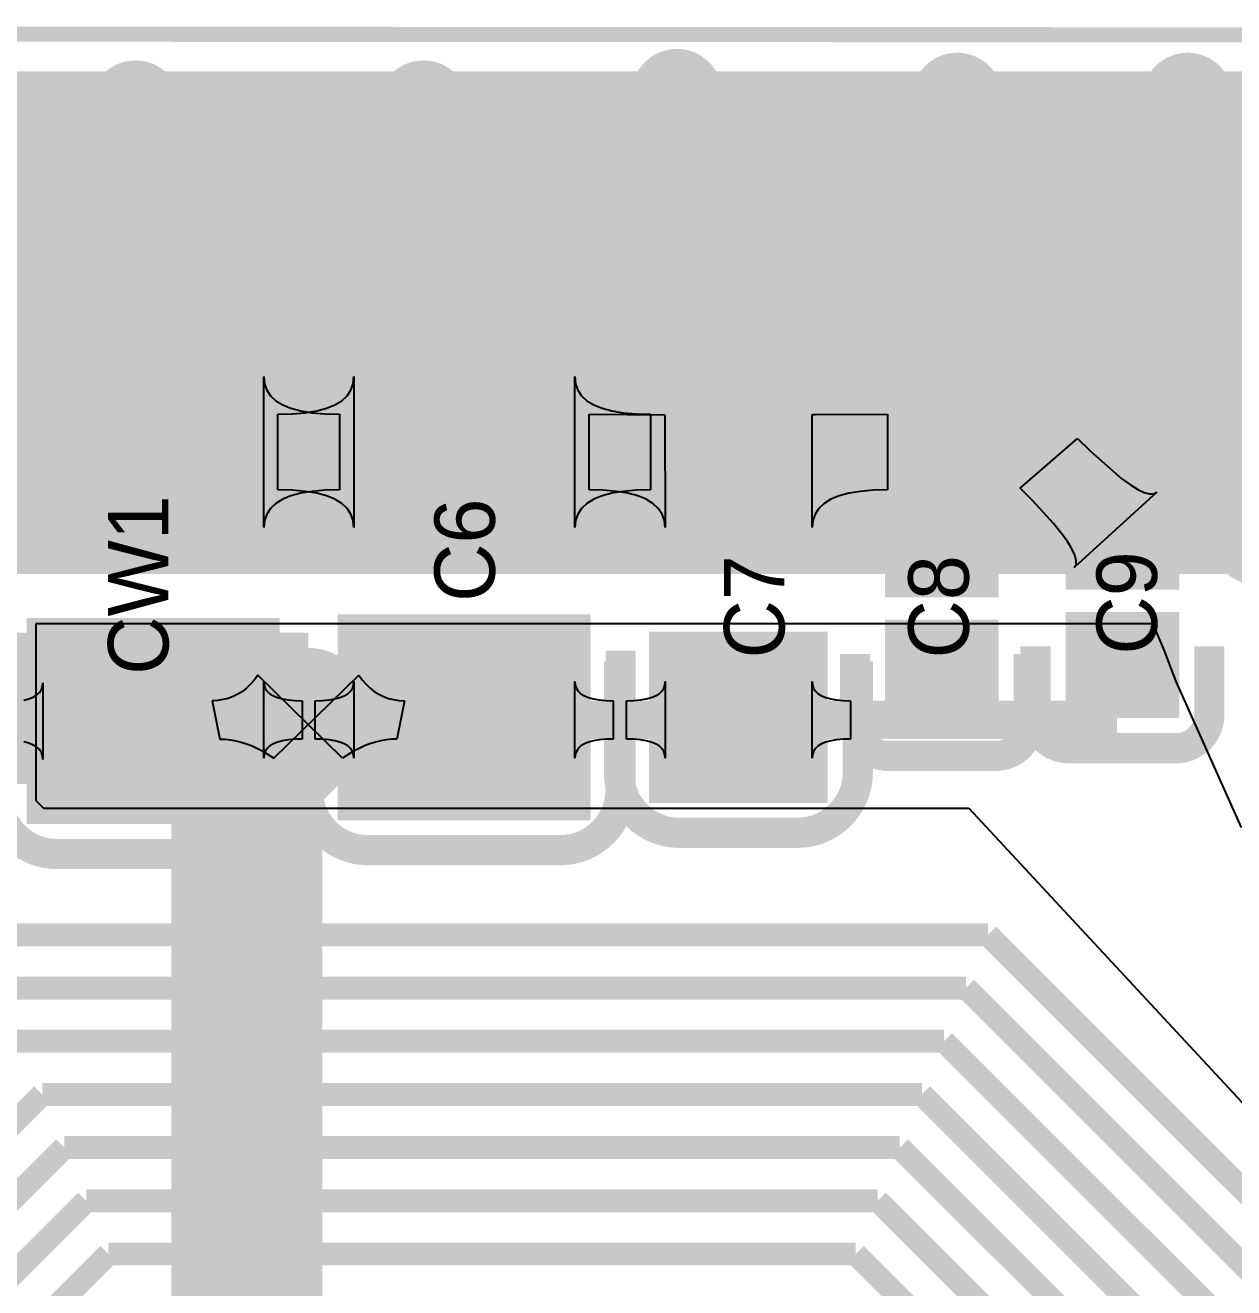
# Model space of a CAD drawing. Extents: x 53.3 to 135, y 28 to 125.4.
# Drawn here: x 94.09 to 102.08, y 96.47 to 104.83 of the extents above; entities that cross this region are included whole.
import ezdxf

# ---------------------------------------------------------------- set-up
doc = ezdxf.new("R2010")
doc.units = 0
doc.header["$MEASUREMENT"] = 0
for name, color, linetype in [('BOTTOMLAYER', 5, 'CONTINUOUS'), ('MULTILAYER', 9, 'CONTINUOUS'), ('TOPLAYER', 1, 'CONTINUOUS'), ('TOPOVERLAY', 2, 'CONTINUOUS'), ('TOPPASTE', 8, 'CONTINUOUS'), ('TOPSOLDER', 216, 'CONTINUOUS')]:
    doc.layers.add(name, color=color, linetype=linetype)

msp = doc.modelspace()

# ---------------------------------------------------------------- linework, layer by layer
at = {"layer": 'BOTTOMLAYER'}
for points, const_width in [([(98.2496, 104.3686, 1), (98.5496, 104.3686, 1)], 0.299999), ([(100.1038, 104.3432, 1), (100.4038, 104.3432, 1)], 0.299999), ([(101.6278, 104.3432, 1), (101.9278, 104.3432, 1)], 0.299999), ([(94.6682, 104.2924, 1), (94.9682, 104.2924, 1)], 0.299999), ([(96.5732, 104.2924, 1), (96.8732, 104.2924, 1)], 0.299999), ([(94.0586, 103.2256, 1), (94.3586, 103.2256, 1)], 0.299999), ([(95.8366, 103.251, 1), (96.1366, 103.251, 1)], 0.299999), ([(97.4622, 103.2256, 1), (97.7622, 103.2256, 1)], 0.299999), ([(99.0116, 103.2764, 1), (99.3116, 103.2764, 1)], 0.299999), ([(100.307, 103.2002, 1), (100.607, 103.2002, 1)], 0.299999), ([(101.5516, 103.1494, 1), (101.8516, 103.1494, 1)], 0.299999), ([(101.45, 102.2096, 1), (101.75, 102.2096, 1)], 0.299999), ([(95.760002, 102.0572, 1), (96.009998, 102.0572, 1)], 0.249999), ([(97.893602, 102.000604, 1), (98.143598, 102.000604, 1)], 0.249999), ([(99.519202, 101.9556, 1), (99.769198, 101.9556, 1)], 0.249999), ([(100.941602, 101.7778, 1), (101.191598, 101.7778, 1)], 0.249999), ([(102.085, 101.4222, 1), (102.385, 101.4222, 1)], 0.299999), ([(95.7612, 100.3046, 1), (96.1612, 100.3046, 1)], 0.399999)]:
    msp.add_lwpolyline(points, format="xyb", close=True, dxfattribs=dict(at, const_width=const_width))
at = {"layer": 'BOTTOMLAYER', "const_width": 1.000001}
for points in [[(90.456197, 100.3046), (95.9612, 100.3046)], [(95.5548, 99.8982), (95.9612, 100.3046)], [(95.5548, 89.1286), (95.5548, 99.8982)]]:
    msp.add_lwpolyline(points, dxfattribs=at)
at = {"layer": 'MULTILAYER'}
for points, const_width in [([(98.2496, 104.3686, 1), (98.5496, 104.3686, 1)], 0.299999), ([(100.1038, 104.3432, 1), (100.4038, 104.3432, 1)], 0.299999), ([(101.6278, 104.3432, 1), (101.9278, 104.3432, 1)], 0.299999), ([(94.6682, 104.2924, 1), (94.9682, 104.2924, 1)], 0.299999), ([(96.5732, 104.2924, 1), (96.8732, 104.2924, 1)], 0.299999), ([(94.0586, 103.2256, 1), (94.3586, 103.2256, 1)], 0.299999), ([(95.8366, 103.251, 1), (96.1366, 103.251, 1)], 0.299999), ([(97.4622, 103.2256, 1), (97.7622, 103.2256, 1)], 0.299999), ([(99.0116, 103.2764, 1), (99.3116, 103.2764, 1)], 0.299999), ([(100.307, 103.2002, 1), (100.607, 103.2002, 1)], 0.299999), ([(101.5516, 103.1494, 1), (101.8516, 103.1494, 1)], 0.299999), ([(101.45, 102.2096, 1), (101.75, 102.2096, 1)], 0.299999), ([(95.760002, 102.0572, 1), (96.009998, 102.0572, 1)], 0.249999), ([(97.893602, 102.000604, 1), (98.143598, 102.000604, 1)], 0.249999), ([(99.519202, 101.9556, 1), (99.769198, 101.9556, 1)], 0.249999), ([(100.941602, 101.7778, 1), (101.191598, 101.7778, 1)], 0.249999), ([(102.085, 101.4222, 1), (102.385, 101.4222, 1)], 0.299999), ([(95.7612, 100.3046, 1), (96.1612, 100.3046, 1)], 0.399999)]:
    msp.add_lwpolyline(points, format="xyb", close=True, dxfattribs=dict(at, const_width=const_width))
at = {"layer": 'TOPLAYER'}
for p, q in [((95.66655, 101.500605), (95.66655, 102.500603)), ((95.66655, 102.500603), (95.671551, 102.453102)), ((95.671551, 102.453102), (95.68655, 102.410603)), ((96.242972, 102.410603), (96.258065, 102.453102)), ((96.258065, 102.453102), (96.263094, 102.500603)), ((96.263094, 102.500603), (96.263094, 101.500605)), ((97.72395, 101.500605), (97.72395, 102.500603)), ((97.72395, 102.500603), (97.728951, 102.453102)), ((97.728951, 102.453102), (97.74395, 102.410603)), ((95.68655, 102.410603), (95.711548, 102.373102)), ((95.711548, 102.373102), (95.74655, 102.340603)), ((96.182607, 102.340603), (96.217821, 102.373102)), ((96.217821, 102.373102), (96.242972, 102.410603)), ((97.74395, 102.410603), (97.768948, 102.373102)), ((97.768948, 102.373102), (97.80395, 102.340603)), ((95.74655, 102.340603), (95.791548, 102.313102)), ((95.791548, 102.313102), (95.846549, 102.290603)), ((95.846549, 102.290603), (95.911548, 102.273103)), ((95.855627, 102.253103), (95.941144, 102.260603)), ((95.911548, 102.273103), (95.986549, 102.260603)), ((95.941144, 102.260603), (96.016602, 102.273103)), ((95.986549, 102.260603), (96.071548, 102.253103)), ((96.016602, 102.273103), (96.081997, 102.290603)), ((96.081997, 102.290603), (96.137334, 102.313102)), ((96.137334, 102.313102), (96.182607, 102.340603)), ((97.80395, 102.340603), (97.848948, 102.313102)), ((97.848948, 102.313102), (97.903949, 102.290603)), ((97.903949, 102.290603), (97.968948, 102.273103)), ((97.968948, 102.273103), (98.043949, 102.260603)), ((98.043949, 102.260603), (98.128948, 102.253103)), ((95.760047, 102.250603), (95.855627, 102.253103)), ((95.760047, 101.750604), (95.760047, 102.250603)), ((96.071548, 102.253103), (96.166549, 102.250603)), ((96.166549, 102.250603), (96.166549, 101.750604)), ((97.81905, 101.750604), (97.81905, 102.250603)), ((97.81905, 102.250603), (98.319049, 102.247756)), ((98.128948, 102.253103), (98.223949, 102.250603)), ((98.223949, 102.250603), (98.223949, 101.750604)), ((98.319049, 102.247756), (98.322097, 101.500605)), ((99.292951, 102.247756), (99.297952, 102.248297)), ((99.292951, 101.500605), (99.292951, 102.247756)), ((99.297952, 102.248297), (99.312951, 102.248782)), ((99.312951, 102.248782), (99.79295, 102.250603)), ((99.79295, 102.250603), (99.79295, 101.750604)), ((100.670492, 101.762753), (101.049046, 102.091305)), ((101.049046, 102.091305), (101.132983, 102.009059)), ((101.132983, 102.009059), (101.34297, 101.824437)), ((100.754193, 101.677361), (100.670492, 101.762753)), ((101.34297, 101.824437), (101.399025, 101.783601)), ((101.399025, 101.783601), (101.448111, 101.753116)), ((95.791548, 101.688105), (95.74655, 101.660604)), ((95.855627, 101.748105), (95.760047, 101.750604)), ((95.846549, 101.710604), (95.791548, 101.688105)), ((95.911548, 101.728105), (95.846549, 101.710604)), ((95.941144, 101.740604), (95.855627, 101.748105)), ((95.986549, 101.740604), (95.911548, 101.728105)), ((96.016602, 101.728105), (95.941144, 101.740604)), ((96.07155, 101.748105), (95.986549, 101.740604)), ((96.081997, 101.710604), (96.016602, 101.728105)), ((96.166549, 101.750604), (96.07155, 101.748105)), ((96.137334, 101.688105), (96.081997, 101.710604)), ((96.182607, 101.660604), (96.137334, 101.688105)), ((97.848948, 101.688105), (97.80395, 101.660604)), ((97.914445, 101.748105), (97.81905, 101.750604)), ((97.903949, 101.710604), (97.848948, 101.688105)), ((97.968948, 101.728105), (97.903949, 101.710604)), ((97.999822, 101.740604), (97.914445, 101.748105)), ((98.043949, 101.740604), (97.968948, 101.728105)), ((98.075176, 101.728105), (97.999822, 101.740604)), ((98.12895, 101.748105), (98.043949, 101.740604)), ((98.14051, 101.710604), (98.075176, 101.728105)), ((98.223949, 101.750604), (98.12895, 101.748105)), ((98.195826, 101.688105), (98.14051, 101.710604)), ((98.241119, 101.660604), (98.195826, 101.688105)), ((99.417952, 101.688105), (99.372951, 101.660604)), ((99.472951, 101.710604), (99.417952, 101.688105)), ((99.537952, 101.728105), (99.472951, 101.710604)), ((99.61295, 101.740604), (99.537952, 101.728105)), ((99.697951, 101.748105), (99.61295, 101.740604)), ((99.79295, 101.750604), (99.697951, 101.748105)), ((100.88957, 101.528456), (100.754193, 101.677361)), ((101.57475, 101.734704), (101.027093, 101.237049)), ((101.448111, 101.753116), (101.490226, 101.732984)), ((101.490226, 101.732984), (101.52537, 101.723205)), ((101.52537, 101.723205), (101.553546, 101.723779)), ((101.553546, 101.723779), (101.57475, 101.734704)), ((95.68655, 101.590605), (95.671549, 101.548105)), ((95.711548, 101.628105), (95.68655, 101.590605)), ((95.74655, 101.660604), (95.711548, 101.628105)), ((96.217821, 101.628105), (96.182607, 101.660604)), ((96.242972, 101.590605), (96.217821, 101.628105)), ((96.258065, 101.548105), (96.242972, 101.590605)), ((97.74395, 101.590605), (97.728949, 101.548105)), ((97.768948, 101.628105), (97.74395, 101.590605)), ((97.80395, 101.660604), (97.768948, 101.628105)), ((98.276395, 101.628105), (98.241119, 101.660604)), ((98.30165, 101.590605), (98.276395, 101.628105)), ((98.316882, 101.548105), (98.30165, 101.590605)), ((99.312951, 101.590605), (99.297952, 101.548105)), ((99.337952, 101.628105), (99.312951, 101.590605)), ((99.372951, 101.660604), (99.337952, 101.628105)), ((95.671549, 101.548105), (95.66655, 101.500605)), ((96.263094, 101.500605), (96.258065, 101.548105)), ((97.728949, 101.548105), (97.72395, 101.500605)), ((98.322097, 101.500605), (98.316882, 101.548105)), ((99.297952, 101.548105), (99.292951, 101.500605)), ((100.941243, 101.464946), (100.88957, 101.528456)), ((100.982242, 101.408728), (100.941243, 101.464946)), ((101.012564, 101.359805), (100.982242, 101.408728)), ((101.032208, 101.318174), (101.012564, 101.359805)), ((101.027093, 101.237049), (101.039475, 101.256798)), ((101.04118, 101.283839), (101.032208, 101.318174)), ((101.039475, 101.256798), (101.04118, 101.283839)), ((94.1578, 100.8634), (94.1578, 99.695)), ((101.5492, 100.8634), (94.1578, 100.8634)), ((101.6254, 100.6856), (101.5492, 100.8634)), ((101.7016, 100.4824), (101.6254, 100.6856)), ((95.627434, 100.525054), (95.604233, 100.492822)), ((96.188286, 99.975309), (95.627434, 100.525054)), ((95.734114, 99.975309), (96.294966, 100.525054)), ((96.294966, 100.525054), (96.318167, 100.492822)), ((94.18256, 100.409832), (94.195412, 100.428882)), ((94.195412, 100.428882), (94.203124, 100.450472)), ((94.203124, 100.450472), (94.205694, 100.474602)), ((94.205694, 100.474602), (94.205694, 99.966602)), ((95.553101, 100.438532), (95.525166, 100.416477)), ((95.579456, 100.46398), (95.553101, 100.438532)), ((95.604233, 100.492822), (95.579456, 100.46398)), ((95.66655, 99.9744), (95.66655, 100.4824)), ((95.66655, 100.4824), (95.66909, 100.45827)), ((95.66909, 100.45827), (95.67671, 100.43668)), ((95.67671, 100.43668), (95.68941, 100.41763)), ((96.23996, 100.41763), (96.252812, 100.43668)), ((96.252812, 100.43668), (96.260524, 100.45827)), ((96.260524, 100.45827), (96.263094, 100.4824)), ((96.263094, 100.4824), (96.263094, 99.9744)), ((96.318167, 100.492822), (96.342944, 100.46398)), ((96.342944, 100.46398), (96.369299, 100.438532)), ((96.369299, 100.438532), (96.397234, 100.416477)), ((97.72395, 99.9744), (97.72395, 100.4824)), ((97.72395, 100.4824), (97.72649, 100.45827)), ((97.72649, 100.45827), (97.73411, 100.43668)), ((97.73411, 100.43668), (97.74681, 100.41763)), ((98.298963, 100.41763), (98.311815, 100.43668)), ((98.311815, 100.43668), (98.319526, 100.45827)), ((98.319526, 100.45827), (98.322097, 100.4824)), ((98.322097, 100.4824), (98.322097, 99.9744)), ((99.292951, 99.9744), (99.292951, 100.4824)), ((99.292951, 100.4824), (99.295491, 100.45827)), ((99.295491, 100.45827), (99.303111, 100.43668)), ((99.303111, 100.43668), (99.315811, 100.41763)), ((102.1334, 99.5172), (101.7016, 100.4824)), ((94.079741, 100.359032), (94.113157, 100.367922)), ((94.113157, 100.367922), (94.141432, 100.379352)), ((94.141432, 100.379352), (94.164567, 100.393322)), ((94.164567, 100.393322), (94.18256, 100.409832)), ((95.361836, 100.357097), (95.324437, 100.3554)), ((95.324437, 100.3554), (95.376657, 100.1014)), ((95.397658, 100.362187), (95.361836, 100.357097)), ((95.431902, 100.370668), (95.397658, 100.362187)), ((95.464566, 100.382545), (95.431902, 100.370668)), ((95.495656, 100.397813), (95.464566, 100.382545)), ((95.525166, 100.416477), (95.495656, 100.397813)), ((95.68941, 100.41763), (95.70719, 100.40112)), ((95.70719, 100.40112), (95.73005, 100.38715)), ((95.73005, 100.38715), (95.75799, 100.37572)), ((95.75799, 100.37572), (95.79101, 100.36683)), ((95.79101, 100.36683), (95.82911, 100.36048)), ((95.82911, 100.36048), (95.87229, 100.35667)), ((95.87229, 100.35667), (95.92055, 100.3554)), ((95.92055, 100.3554), (95.92055, 100.1014)), ((96.006046, 100.3554), (96.054885, 100.35667)), ((96.006046, 100.1014), (96.006046, 100.3554)), ((96.054885, 100.35667), (96.098584, 100.36048)), ((96.098584, 100.36048), (96.137141, 100.36683)), ((96.137141, 100.36683), (96.170557, 100.37572)), ((96.170557, 100.37572), (96.198832, 100.38715)), ((96.198832, 100.38715), (96.221967, 100.40112)), ((96.221967, 100.40112), (96.23996, 100.41763)), ((96.397234, 100.416477), (96.426744, 100.397813)), ((96.426744, 100.397813), (96.457833, 100.382545)), ((96.457833, 100.382545), (96.490498, 100.370668)), ((96.490498, 100.370668), (96.524742, 100.362187)), ((96.524742, 100.362187), (96.560564, 100.357097)), ((96.597963, 100.3554), (96.545743, 100.1014)), ((96.560564, 100.357097), (96.597963, 100.3554)), ((97.74681, 100.41763), (97.76459, 100.40112)), ((97.76459, 100.40112), (97.78745, 100.38715)), ((97.78745, 100.38715), (97.81539, 100.37572)), ((97.81539, 100.37572), (97.84841, 100.36683)), ((97.84841, 100.36683), (97.88651, 100.36048)), ((97.88651, 100.36048), (97.92969, 100.35667)), ((97.92969, 100.35667), (97.97795, 100.3554)), ((97.97795, 100.3554), (97.97795, 100.1014)), ((98.065049, 100.3554), (98.113888, 100.35667)), ((98.065049, 100.1014), (98.065049, 100.3554)), ((98.113888, 100.35667), (98.157586, 100.36048)), ((98.157586, 100.36048), (98.196143, 100.36683)), ((98.196143, 100.36683), (98.22956, 100.37572)), ((98.22956, 100.37572), (98.257835, 100.38715)), ((98.257835, 100.38715), (98.280969, 100.40112)), ((98.280969, 100.40112), (98.298963, 100.41763)), ((99.315811, 100.41763), (99.333591, 100.40112)), ((99.333591, 100.40112), (99.356451, 100.38715)), ((99.356451, 100.38715), (99.384391, 100.37572)), ((99.384391, 100.37572), (99.417411, 100.36683)), ((99.417411, 100.36683), (99.455511, 100.36048)), ((99.455511, 100.36048), (99.498691, 100.35667)), ((99.498691, 100.35667), (99.546951, 100.3554)), ((99.546951, 100.3554), (99.546951, 100.1014)), ((95.376657, 100.1014), (95.411661, 100.10014)), ((95.411661, 100.10014), (95.446832, 100.096356)), ((95.446832, 100.096356), (95.482166, 100.090051)), ((95.482166, 100.090051), (95.517665, 100.081225)), ((95.79101, 100.08997), (95.75799, 100.08108)), ((95.82911, 100.09632), (95.79101, 100.08997)), ((95.87229, 100.10013), (95.82911, 100.09632)), ((95.92055, 100.1014), (95.87229, 100.10013)), ((96.054885, 100.10013), (96.006046, 100.1014)), ((96.098584, 100.09632), (96.054885, 100.10013)), ((96.137141, 100.08997), (96.098584, 100.09632)), ((96.170557, 100.08108), (96.137141, 100.08997)), ((96.440234, 100.090051), (96.404735, 100.081225)), ((96.475568, 100.096356), (96.440234, 100.090051)), ((96.510739, 100.10014), (96.475568, 100.096356)), ((96.545743, 100.1014), (96.510739, 100.10014)), ((97.84841, 100.08997), (97.81539, 100.08108)), ((97.88651, 100.09632), (97.84841, 100.08997)), ((97.92969, 100.10013), (97.88651, 100.09632)), ((97.97795, 100.1014), (97.92969, 100.10013)), ((98.113888, 100.10013), (98.065049, 100.1014)), ((98.157586, 100.09632), (98.113888, 100.10013)), ((98.196143, 100.08997), (98.157586, 100.09632)), ((98.22956, 100.08108), (98.196143, 100.08997)), ((99.417411, 100.08997), (99.384391, 100.08108)), ((99.455511, 100.09632), (99.417411, 100.08997)), ((99.498691, 100.10013), (99.455511, 100.09632)), ((99.546951, 100.1014), (99.498691, 100.10013)), ((94.113157, 100.073282), (94.079741, 100.082172)), ((94.141432, 100.061852), (94.113157, 100.073282)), ((94.164567, 100.047882), (94.141432, 100.061852)), ((94.18256, 100.031372), (94.164567, 100.047882)), ((94.195412, 100.012322), (94.18256, 100.031372)), ((94.203124, 99.990732), (94.195412, 100.012322)), ((95.517665, 100.081225), (95.553329, 100.069879)), ((95.553329, 100.069879), (95.589159, 100.056008)), ((95.589159, 100.056008), (95.62515, 100.039614)), ((95.62515, 100.039614), (95.661307, 100.020702)), ((95.661307, 100.020702), (95.734114, 99.975309)), ((95.67671, 100.02012), (95.66909, 99.99853)), ((95.68941, 100.03917), (95.67671, 100.02012)), ((95.70719, 100.05568), (95.68941, 100.03917)), ((95.73005, 100.06965), (95.70719, 100.05568)), ((95.75799, 100.08108), (95.73005, 100.06965)), ((96.198832, 100.06965), (96.170557, 100.08108)), ((96.261093, 100.020702), (96.188286, 99.975309)), ((96.221967, 100.05568), (96.198832, 100.06965)), ((96.23996, 100.03917), (96.221967, 100.05568)), ((96.252812, 100.02012), (96.23996, 100.03917)), ((96.260524, 99.99853), (96.252812, 100.02012)), ((96.29725, 100.039614), (96.261093, 100.020702)), ((96.333241, 100.056008), (96.29725, 100.039614)), ((96.369071, 100.069879), (96.333241, 100.056008)), ((96.404735, 100.081225), (96.369071, 100.069879)), ((97.73411, 100.02012), (97.72649, 99.99853)), ((97.74681, 100.03917), (97.73411, 100.02012)), ((97.76459, 100.05568), (97.74681, 100.03917)), ((97.78745, 100.06965), (97.76459, 100.05568)), ((97.81539, 100.08108), (97.78745, 100.06965)), ((98.257835, 100.06965), (98.22956, 100.08108)), ((98.280969, 100.05568), (98.257835, 100.06965)), ((98.298963, 100.03917), (98.280969, 100.05568)), ((98.311815, 100.02012), (98.298963, 100.03917)), ((98.319526, 99.99853), (98.311815, 100.02012)), ((99.303111, 100.02012), (99.295491, 99.99853)), ((99.315811, 100.03917), (99.303111, 100.02012)), ((99.333591, 100.05568), (99.315811, 100.03917)), ((99.356451, 100.06965), (99.333591, 100.05568)), ((99.384391, 100.08108), (99.356451, 100.06965)), ((94.205694, 99.966602), (94.203124, 99.990732)), ((95.66909, 99.99853), (95.66655, 99.9744)), ((96.263094, 99.9744), (96.260524, 99.99853)), ((97.72649, 99.99853), (97.72395, 99.9744)), ((98.322097, 99.9744), (98.319526, 99.99853)), ((99.295491, 99.99853), (99.292951, 99.9744)), ((94.1578, 99.695), (94.2086, 99.6442)), ((94.2086, 99.6442), (100.33, 99.6442)), ((100.33, 99.6442), (102.9462, 96.8248))]:
    msp.add_line(p, q, dxfattribs=at)
for points, const_width in [([(98.2496, 104.3686, 1), (98.5496, 104.3686, 1)], 0.299999), ([(100.1038, 104.3432, 1), (100.4038, 104.3432, 1)], 0.299999), ([(101.6278, 104.3432, 1), (101.9278, 104.3432, 1)], 0.299999), ([(94.6682, 104.2924, 1), (94.9682, 104.2924, 1)], 0.299999), ([(96.5732, 104.2924, 1), (96.8732, 104.2924, 1)], 0.299999), ([(94.0586, 103.2256, 1), (94.3586, 103.2256, 1)], 0.299999), ([(95.8366, 103.251, 1), (96.1366, 103.251, 1)], 0.299999), ([(97.4622, 103.2256, 1), (97.7622, 103.2256, 1)], 0.299999), ([(99.0116, 103.2764, 1), (99.3116, 103.2764, 1)], 0.299999), ([(100.307, 103.2002, 1), (100.607, 103.2002, 1)], 0.299999), ([(101.5516, 103.1494, 1), (101.8516, 103.1494, 1)], 0.299999), ([(101.45, 102.2096, 1), (101.75, 102.2096, 1)], 0.299999), ([(95.760002, 102.0572, 1), (96.009998, 102.0572, 1)], 0.249999), ([(97.893602, 102.000604, 1), (98.143598, 102.000604, 1)], 0.249999), ([(99.519202, 101.9556, 1), (99.769198, 101.9556, 1)], 0.249999), ([(100.941602, 101.7778, 1), (101.191598, 101.7778, 1)], 0.249999), ([(102.085, 101.4222, 1), (102.385, 101.4222, 1)], 0.299999), ([(95.7612, 100.3046, 1), (96.1612, 100.3046, 1)], 0.399999)]:
    msp.add_lwpolyline(points, format="xyb", close=True, dxfattribs=dict(at, const_width=const_width))
for points, const_width in [([(94.934598, 102.000604), (100.786194, 102.000604)], 0.499999), ([(100.786194, 102.000604), (101.345997, 101.4408)], 0.499999), ([(93.1418, 100.220602), (94.934598, 100.220602)], 0.254), ([(94.934598, 100.220602), (94.942396, 100.2284)], 0.254), ([(94.942396, 100.2284), (98.7806, 100.2284)], 0.254), ([(98.769998, 100.239002), (98.7806, 100.2284)], 0.254), ([(98.7806, 100.2284), (101.309995, 100.2284)], 0.254), ([(92.5576, 98.806), (100.457, 98.806)], 0.152001), ([(100.457, 98.806), (103.050873, 96.212127)], 0.152001), ([(91.595603, 98.453999), (100.311199, 98.453999)], 0.152001), ([(100.311199, 98.453999), (102.650874, 96.114324)], 0.152001), ([(93.809398, 98.101998), (100.165398, 98.101998)], 0.152001), ([(100.165398, 98.101998), (102.250875, 96.016521)], 0.152001), ([(93.758677, 97.3074), (94.201275, 97.749998)], 0.152001), ([(94.201275, 97.749998), (100.019597, 97.749998)], 0.152001), ([(100.019597, 97.749998), (101.850876, 95.918718)], 0.152001), ([(93.672279, 96.7232), (94.347076, 97.397997)], 0.152001), ([(94.347076, 97.397997), (99.873796, 97.397997)], 0.152001), ([(99.873796, 97.397997), (101.450877, 95.820916)], 0.152001), ([(93.535081, 96.0882), (94.492877, 97.045996)], 0.152001), ([(94.492877, 97.045996), (99.727995, 97.045996)], 0.152001), ([(99.727995, 97.045996), (101.050877, 95.723113)], 0.152001), ([(93.448683, 95.504), (94.638678, 96.693995)], 0.152001), ([(94.638678, 96.693995), (99.582194, 96.693995)], 0.152001), ([(99.582194, 96.693995), (100.650878, 95.62531)], 0.152001)]:
    msp.add_lwpolyline(points, dxfattribs=dict(at, const_width=const_width))
for points in [[(93.853, 101.1936), (102.235, 101.1936), (93.853, 104.521), (102.235, 104.521)], [(97.726998, 101.446005), (97.726998, 102.606003), (96.256998, 101.446005), (96.256998, 102.606003)], [(95.669598, 101.420605), (95.669598, 102.580603), (94.199598, 101.420605), (94.199598, 102.580603)], [(99.295999, 101.320803), (99.295999, 102.250804), (98.316001, 101.320803), (98.316001, 102.250804)], [(100.477198, 101.090001), (100.477198, 101.69), (99.827197, 101.090001), (99.827197, 101.69)], [(101.670998, 101.140801), (101.670998, 101.7408), (101.020997, 101.140801), (101.020997, 101.7408)], [(100.477198, 100.24), (100.477198, 100.839999), (99.827197, 100.24), (99.827197, 100.839999)], [(101.670998, 100.2908), (101.670998, 100.890799), (101.020997, 100.2908), (101.020997, 100.890799)], [(95.669598, 99.640603), (95.669598, 100.800601), (94.199598, 99.640603), (94.199598, 100.800601)], [(97.726998, 99.666003), (97.726998, 100.826001), (96.256998, 99.666003), (96.256998, 100.826001)], [(99.295999, 99.780801), (99.295999, 100.710802), (98.316001, 99.780801), (98.316001, 100.710802)]]:
    msp.add_solid(points, dxfattribs=at)
at = {"layer": 'TOPOVERLAY'}
for points, const_width in [([(75.85471, 104.775), (125.9586, 104.7496)], 0.1), ([(94.299598, 102.880602), (95.569598, 102.880602)], 0.2), ([(96.356998, 102.906002), (97.626998, 102.906002)], 0.2), ([(95.956994, 101.586005), (95.956994, 102.506005)], 0.2), ([(98.026997, 101.586002), (98.026997, 102.506003)], 0.2), ([(98.416001, 102.550803), (99.195999, 102.550803)], 0.2), ([(95.969597, 101.560602), (95.969597, 102.480603)], 0.2), ([(98.015999, 101.415804), (98.015999, 102.150804)], 0.2), ([(99.596003, 101.415807), (99.596003, 102.150807)], 0.2), ([(100.991005, 101.990797), (101.701001, 101.990797)], 0.2), ([(99.797205, 101.939997), (100.507201, 101.939997)], 0.2), ([(100.771002, 101.315797), (100.771002, 101.765798)], 0.2), ([(101.921, 101.315799), (101.921, 101.765801)], 0.2), ([(99.577202, 101.264997), (99.577202, 101.714998)], 0.2), ([(100.7272, 101.264999), (100.7272, 101.715001)], 0.2), ([(95.956994, 99.765998), (95.956994, 100.685999)], 0.2), ([(95.969597, 99.740603), (95.969597, 100.660604)], 0.2), ([(98.026997, 99.766003), (98.026997, 100.686004)], 0.2), ([(99.5772, 100.214999), (99.5772, 100.665001)], 0.2), ([(100.727198, 100.215001), (100.727198, 100.665003)], 0.2), ([(100.771, 100.265799), (100.771, 100.715801)], 0.2), ([(101.920998, 100.265801), (101.920998, 100.715803)], 0.2), ([(98.015999, 99.880804), (98.015999, 100.615803)], 0.2), ([(99.596001, 99.880804), (99.596001, 100.615803)], 0.2), ([(99.797199, 99.990003), (100.507195, 99.990003)], 0.2), ([(100.990999, 100.040803), (101.700995, 100.040803)], 0.2), ([(98.416001, 99.480804), (99.195999, 99.480804)], 0.2), ([(94.299598, 99.340601), (95.569598, 99.340601)], 0.2), ([(96.356998, 99.366001), (97.626998, 99.366001)], 0.2)]:
    msp.add_lwpolyline(points, dxfattribs=dict(at, const_width=const_width))
at = {"layer": 'TOPOVERLAY', "const_width": 0.2}
for points in [[(93.899594, 102.480605, -0.414213), (94.299595, 102.880604)], [(95.569598, 102.880602, -0.414214), (95.969597, 102.480603)], [(95.956994, 102.506005, -0.414213), (96.356995, 102.906004)], [(97.626998, 102.906002, -0.414214), (98.026997, 102.506003)], [(98.015999, 102.150804, -0.414213), (98.416001, 102.550803)], [(99.196002, 102.550806, -0.414213), (99.596003, 102.150807)], [(100.771002, 101.770797, -0.414214), (100.991002, 101.990797)], [(101.701003, 101.990797, -0.414214), (101.921003, 101.770797)], [(99.577202, 101.719997, -0.414214), (99.797202, 101.939997)], [(100.507203, 101.939997, -0.414214), (100.727203, 101.719997)], [(100.990999, 100.040798, -0.414214), (100.771, 100.260798)], [(101.920995, 100.260798, -0.414214), (101.700995, 100.040798)], [(99.797199, 99.989998, -0.414214), (99.5772, 100.209998)], [(100.727195, 100.209998, -0.414214), (100.507195, 99.989998)], [(98.415998, 99.480804, -0.414213), (98.015996, 99.880804)], [(99.596001, 99.880804, -0.414213), (99.195999, 99.480804)], [(94.299593, 99.340599, -0.414214), (93.899594, 99.740598)], [(95.9696, 99.740603, -0.414213), (95.569601, 99.340601)], [(96.356993, 99.365999, -0.414214), (95.956994, 99.765998)], [(98.027, 99.766003, -0.414213), (97.627001, 99.366001)]]:
    msp.add_lwpolyline(points, format="xyb", dxfattribs=at)
at = {"layer": 'TOPOVERLAY', "const_width": 0.1}
for points in [[(94.249596, 102.880604, 1), (94.349595, 102.880604, 1)], [(95.519598, 102.880602, 1), (95.619598, 102.880602, 1)], [(96.306996, 102.906004, 1), (96.406995, 102.906004, 1)], [(97.576998, 102.906002, 1), (97.676998, 102.906002, 1)], [(95.906994, 102.506005, 1), (96.006994, 102.506005, 1)], [(97.976997, 102.506003, 1), (98.076997, 102.506003, 1)], [(98.366001, 102.550803, 1), (98.466001, 102.550803, 1)], [(99.146002, 102.550806, 1), (99.246002, 102.550806, 1)], [(95.919597, 102.480603, 1), (96.019597, 102.480603, 1)], [(97.965999, 102.150804, 1), (98.065999, 102.150804, 1)], [(99.546004, 102.150807, 1), (99.646003, 102.150807, 1)], [(100.941002, 101.990797, 1), (101.041002, 101.990797, 1)], [(101.651003, 101.990797, 1), (101.751003, 101.990797, 1)], [(99.747202, 101.939997, 1), (99.847202, 101.939997, 1)], [(100.457203, 101.939997, 1), (100.557203, 101.939997, 1)], [(100.721003, 101.770797, 1), (100.821002, 101.770797, 1)], [(101.871003, 101.770797, 1), (101.971003, 101.770797, 1)], [(99.527203, 101.719997, 1), (99.627202, 101.719997, 1)], [(100.677203, 101.719997, 1), (100.777203, 101.719997, 1)], [(100.721, 100.260798, 1), (100.821, 100.260798, 1)], [(101.870995, 100.260798, 1), (101.970995, 100.260798, 1)], [(99.5272, 100.209998, 1), (99.6272, 100.209998, 1)], [(100.677195, 100.209998, 1), (100.777195, 100.209998, 1)], [(99.7472, 99.989998, 1), (99.847199, 99.989998, 1)], [(100.457196, 99.989998, 1), (100.557195, 99.989998, 1)], [(100.941, 100.040798, 1), (101.040999, 100.040798, 1)], [(101.650996, 100.040798, 1), (101.750995, 100.040798, 1)], [(97.965997, 99.880804, 1), (98.065996, 99.880804, 1)], [(99.546001, 99.880804, 1), (99.646001, 99.880804, 1)], [(95.906994, 99.765998, 1), (96.006994, 99.765998, 1)], [(95.9196, 99.740603, 1), (96.0196, 99.740603, 1)], [(97.977, 99.766003, 1), (98.077, 99.766003, 1)], [(98.365998, 99.480804, 1), (98.465998, 99.480804, 1)], [(99.145999, 99.480804, 1), (99.245999, 99.480804, 1)], [(94.249593, 99.340599, 1), (94.349593, 99.340599, 1)], [(95.519601, 99.340601, 1), (95.6196, 99.340601, 1)], [(96.306993, 99.365999, 1), (96.406993, 99.365999, 1)], [(97.577001, 99.366001, 1), (97.677, 99.366001, 1)]]:
    msp.add_lwpolyline(points, format="xyb", close=True, dxfattribs=at)
at = {"layer": 'TOPPASTE'}
for points in [[(97.726998, 101.446005), (97.726998, 102.606003), (96.256998, 101.446005), (96.256998, 102.606003)], [(95.669598, 101.420605), (95.669598, 102.580603), (94.199598, 101.420605), (94.199598, 102.580603)], [(99.295999, 101.320803), (99.295999, 102.250804), (98.316001, 101.320803), (98.316001, 102.250804)], [(100.477198, 101.090001), (100.477198, 101.69), (99.827197, 101.090001), (99.827197, 101.69)], [(101.670998, 101.140801), (101.670998, 101.7408), (101.020997, 101.140801), (101.020997, 101.7408)], [(100.477198, 100.24), (100.477198, 100.839999), (99.827197, 100.24), (99.827197, 100.839999)], [(101.670998, 100.2908), (101.670998, 100.890799), (101.020997, 100.2908), (101.020997, 100.890799)], [(95.669598, 99.640603), (95.669598, 100.800601), (94.199598, 99.640603), (94.199598, 100.800601)], [(97.726998, 99.666003), (97.726998, 100.826001), (96.256998, 99.666003), (96.256998, 100.826001)], [(99.295999, 99.780801), (99.295999, 100.710802), (98.316001, 99.780801), (98.316001, 100.710802)]]:
    msp.add_solid(points, dxfattribs=at)
at = {"layer": 'TOPSOLDER'}
for points in [[(95.771198, 101.319005), (95.771198, 102.682203), (94.097998, 101.319005), (94.097998, 102.682203)], [(97.828598, 101.344405), (97.828598, 102.707603), (96.155398, 101.344405), (96.155398, 102.707603)], [(99.397599, 101.219203), (99.397599, 102.352404), (98.214401, 101.219203), (98.214401, 102.352404)], [(101.721798, 101.090001), (101.721798, 101.7916), (100.970197, 101.090001), (100.970197, 101.7916)], [(100.527998, 101.039201), (100.527998, 101.7408), (99.776397, 101.039201), (99.776397, 101.7408)], [(97.828598, 99.564403), (97.828598, 100.927601), (96.155398, 99.564403), (96.155398, 100.927601)], [(101.721798, 100.24), (101.721798, 100.941599), (100.970197, 100.24), (100.970197, 100.941599)], [(95.771198, 99.539003), (95.771198, 100.902201), (94.097998, 99.539003), (94.097998, 100.902201)], [(100.527998, 100.1892), (100.527998, 100.890799), (99.776397, 100.1892), (99.776397, 100.890799)], [(99.397599, 99.679201), (99.397599, 100.812402), (98.214401, 99.679201), (98.214401, 100.812402)]]:
    msp.add_solid(points, dxfattribs=at)

# ---------------------------------------------------------------- texts
at = {"layer": 'TOPOVERLAY'}
for s, p in [('CW1', (95.036198, 100.5264)), ('C6', (97.195198, 101.009)), ('C7', (99.1108, 100.6348)), ('C8', (100.33, 100.6348)), ('C9', (101.5746, 100.6602))]:
    msp.add_text(s, height=0.399999, rotation=90, dxfattribs=at).set_placement(p)

doc.saveas('drawing.dxf')
